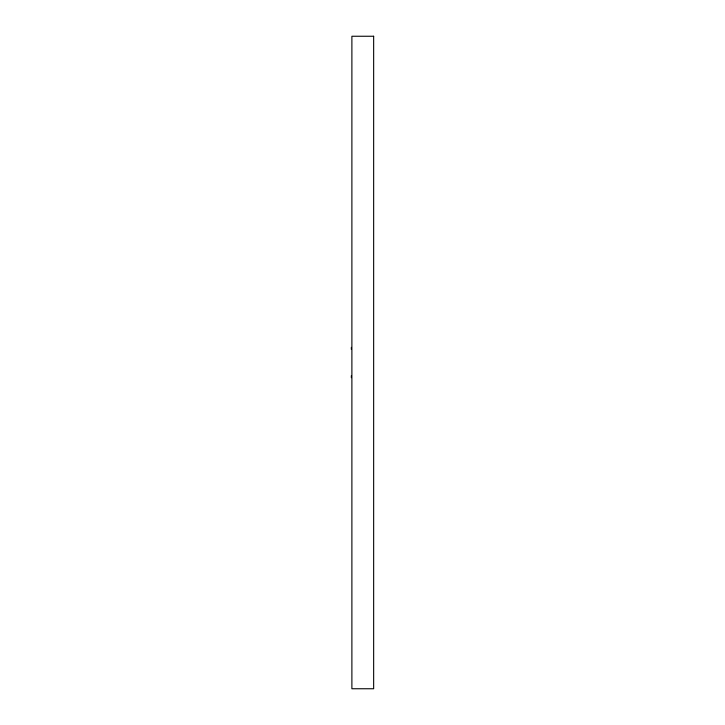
<?xml version="1.0" encoding="UTF-8"?>
<svg xmlns="http://www.w3.org/2000/svg" width="725" height="725" viewBox="0 0 725 725"><rect width="100%" height="100%" fill="white"/><g stroke="black" fill="none" stroke-linecap="round" stroke-linejoin="round"><path stroke-width="1.09" d="M351.344 347.375L351.344 349.368M351.344 375.695L351.344 377.689M373.656 36.25L351.888 36.25L351.888 688.75L373.656 688.75L373.656 36.25"/></g></svg>
